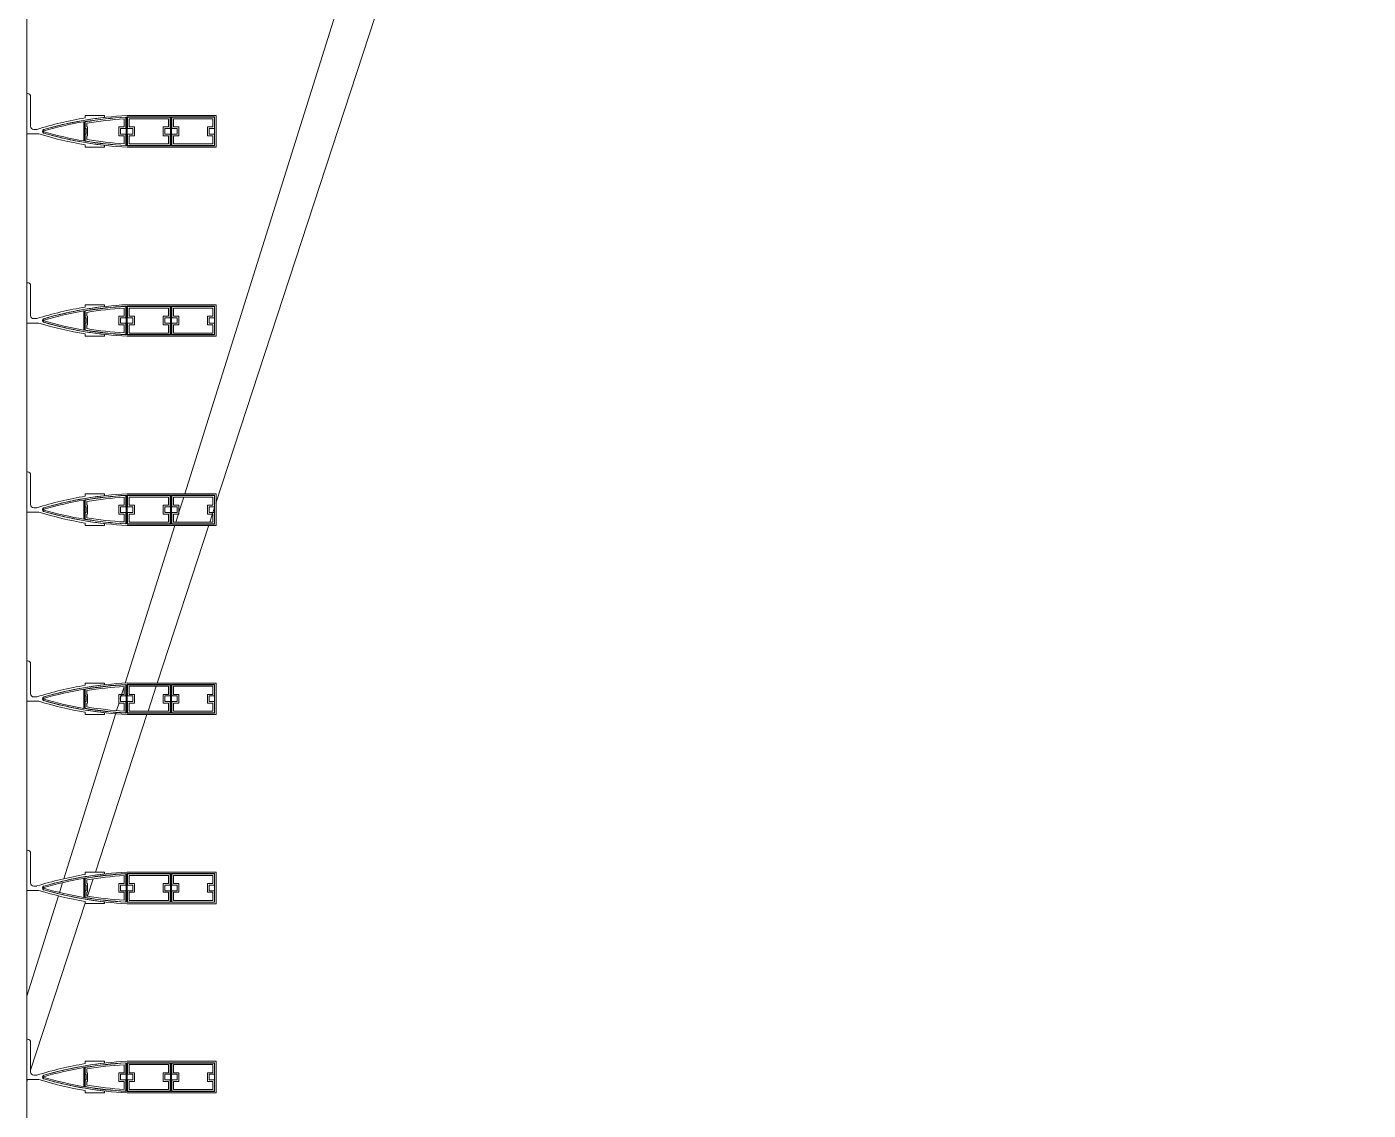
# Model space of a CAD drawing. Header units: millimetres. Extents: x 48966 to 155647, y -43515 to 26217.
# Drawn here: x 129422 to 131549, y -2585 to -867 of the extents above; entities that cross this region are included whole.
import ezdxf

# ---------------------------------------------------------------- set-up
doc = ezdxf.new("R2010")
doc.units = ezdxf.units.MM
for name, color, linetype, lineweight in [('Внутренние кромки', 7, 'Continuous', 9), ('Обобщенные модели', 7, 'Continuous', 9), ('Обобщенные модели-1', 7, 'Continuous', 18)]:
    doc.layers.add(name, color=color, linetype=linetype, lineweight=lineweight)

# ---------------------------------------------------------------- blocks, each defined once
blk = doc.blocks.new('Обвязочная балка 1 - Обвязочная балка 1-1451838-План 5-го этажа на отм_ _12_600')
at = {"layer": 'Обобщенные модели-1'}
blk.add_line((129421.6, -26882.9), (129421.6, 11567.1), dxfattribs=at)
blk = doc.blocks.new('Профиль ламели368 - Профиль ламели-1567657-План 5-го этажа на отм_ _12_600')
at = {"layer": 'Обобщенные модели-1'}
for p, q in [((89806.9, 24507.1), (89806.9, 24366.2)), ((89856.9, 24507.1), (89806.9, 24507.1)), ((89809.1, 24436.5), (89809.1, 24504.9)), ((89809.1, 24504.9), (89854.7, 24504.9)), ((89854.7, 24504.9), (89854.7, 24436.5)), ((89856.9, 24366.2), (89856.9, 24507.1)), ((89827.4, 24504.4), (89809.6, 24504.4)), ((89809.6, 24504.4), (89809.6, 24437)), ((89812.1, 24439.5), (89812.1, 24501.9)), ((89812.1, 24501.9), (89824.9, 24501.9)), ((89824.9, 24501.9), (89824.9, 24493.5)), ((89824.9, 24493.5), (89838.8, 24493.5)), ((89827.4, 24496), (89827.4, 24504.4)), ((89836.3, 24496), (89827.4, 24496)), ((89854.2, 24504.4), (89836.3, 24504.4)), ((89836.3, 24504.4), (89836.3, 24496)), ((89838.8, 24493.5), (89838.8, 24501.9)), ((89838.8, 24501.9), (89851.7, 24501.9)), ((89851.7, 24501.9), (89851.7, 24439.5)), ((89854.2, 24437), (89854.2, 24504.4)), ((89838.8, 24447.9), (89824.9, 24447.9)), ((89824.9, 24447.9), (89824.9, 24439.5)), ((89827.4, 24437), (89827.4, 24445.4)), ((89827.4, 24445.4), (89836.3, 24445.4)), ((89836.3, 24445.4), (89836.3, 24437)), ((89838.8, 24439.5), (89838.8, 24447.9)), ((89854.7, 24436.5), (89809.1, 24436.5)), ((89809.1, 24434.6), (89854.7, 24434.6)), ((89809.1, 24366.2), (89809.1, 24434.6)), ((89809.6, 24437), (89827.4, 24437)), ((89827.4, 24434.1), (89809.6, 24434.1)), ((89809.6, 24434.1), (89809.6, 24366.7)), ((89824.9, 24439.5), (89812.1, 24439.5)), ((89812.1, 24369.2), (89812.1, 24431.6)), ((89812.1, 24431.6), (89824.9, 24431.6)), ((89824.9, 24431.6), (89824.9, 24423.2)), ((89824.9, 24423.2), (89838.8, 24423.2)), ((89827.4, 24425.7), (89827.4, 24434.1)), ((89836.3, 24425.7), (89827.4, 24425.7)), ((89836.3, 24437), (89854.2, 24437)), ((89854.2, 24434.1), (89836.3, 24434.1)), ((89836.3, 24434.1), (89836.3, 24425.7)), ((89851.7, 24439.5), (89838.8, 24439.5)), ((89838.8, 24423.2), (89838.8, 24431.6)), ((89838.8, 24431.6), (89851.7, 24431.6)), ((89851.7, 24431.6), (89851.7, 24369.2)), ((89854.2, 24366.7), (89854.2, 24434.1)), ((89854.7, 24434.6), (89854.7, 24366.2)), ((89838.8, 24377.6), (89824.9, 24377.6)), ((89824.9, 24377.6), (89824.9, 24369.2)), ((89838.8, 24369.2), (89838.8, 24377.6)), ((89854.7, 24366.2), (89809.1, 24366.2)), ((89809.1, 24364.3), (89854.6, 24364.3)), ((89809.6, 24366.7), (89827.4, 24366.7)), ((89827.4, 24363.8), (89809.6, 24363.8)), ((89824.9, 24369.2), (89812.1, 24369.2)), ((89812.2, 24361.3), (89824.9, 24361.3)), ((89824.9, 24361.3), (89824.9, 24352.9)), ((89827.4, 24366.7), (89827.4, 24375.1)), ((89827.4, 24375.1), (89836.3, 24375.1)), ((89827.4, 24355.4), (89827.4, 24363.8)), ((89836.3, 24375.1), (89836.3, 24366.7)), ((89836.3, 24366.7), (89854.2, 24366.7)), ((89854.2, 24363.8), (89836.3, 24363.8)), ((89836.3, 24363.8), (89836.3, 24355.4)), ((89851.7, 24369.2), (89838.8, 24369.2)), ((89838.8, 24352.9), (89838.8, 24361.3)), ((89838.8, 24361.3), (89851.5, 24361.3)), ((89824.9, 24352.9), (89838.8, 24352.9)), ((89836.3, 24355.4), (89827.4, 24355.4)), ((89809.8, 24330.1), (89806.9, 24330.1)), ((89806.9, 24330.1), (89806.9, 24299.7)), ((89856.8, 24330.1), (89853.9, 24330.1)), ((89856.8, 24299.7), (89856.8, 24330.1)), ((89806.9, 24299.7), (89810.5, 24299.7)), ((89847.4, 24299.2), (89816.3, 24299.2)), ((89816.6, 24297.3), (89847.1, 24297.3)), ((89816.8, 24299.7), (89827.4, 24299.7)), ((89824.9, 24302.2), (89818.9, 24302.2)), ((89838.8, 24303.5), (89824.9, 24303.5)), ((89824.9, 24303.5), (89824.9, 24302.2)), ((89827.4, 24299.7), (89827.4, 24301)), ((89827.4, 24301), (89836.3, 24301)), ((89836.3, 24301), (89836.3, 24299.7)), ((89836.3, 24299.7), (89846.9, 24299.7)), ((89838.8, 24302.2), (89838.8, 24303.5)), ((89844.8, 24302.2), (89838.8, 24302.2)), ((89853.2, 24299.7), (89856.8, 24299.7)), ((89771.9, 24208.1), (89771.9, 24207.1)), ((89771.9, 24207.1), (89835.9, 24207.1)), ((89823.9, 24213.1), (89776.9, 24213.1)), ((89828.9, 24223), (89828.9, 24218.1)), ((89835.9, 24207.1), (89835.9, 24226.3))]:
    blk.add_line(p, q, dxfattribs=at)
for centre, radius, start, end in [((90380.6, 24394.6), 574.5, 182.8338, 196.2258), ((90380.7, 24394.3), 572.3, 183.0109, 189.5715), ((90380.4, 24395.9), 571.8, 183.2193, 189.6867), ((90380.5, 24395.6), 569.3, 183.4571, 189.4457), ((89283.1, 24394.6), 574.5, 343.7742, 357.1662), ((89283.2, 24395.6), 569.3, 350.5543, 356.5429), ((89283.3, 24395.9), 571.8, 350.3133, 356.7807), ((89283, 24394.3), 572.3, 350.4285, 356.9891), ((90380.6, 24394.6), 574.5, 186.4465, 196.2576), ((89283.1, 24394.6), 574.5, 343.7424, 353.5535), ((90377.1, 24394.6), 574.5, 189.5084, 197.3712), ((90349, 24386.8), 539.8, 189.5428, 196.4344), ((89314.7, 24386.8), 539.8, 343.5656, 350.4572), ((89286.6, 24394.6), 574.5, 342.9661, 350.4916), ((89831.9, 24235.1), 3, 200, 340), ((89831.9, 24234.5), 2.84, 196.2576, 343.7424), ((89831.9, 24234.2), 0.645, 196.4344, 343.5656), ((89776.9, 24208.1), 5, 90, 180), ((89823.9, 24218.1), 5, 270, 0)]:
    blk.add_arc(centre, radius, start, end, dxfattribs=at)
blk = doc.blocks.new('Профиль ламели369 - Профиль ламели-1567921-План 5-го этажа на отм_ _12_600')
at = {"layer": 'Обобщенные модели-1'}
for p, q in [((89806.9, 24507.1), (89806.9, 24366.2)), ((89856.9, 24507.1), (89806.9, 24507.1)), ((89809.1, 24436.5), (89809.1, 24504.9)), ((89809.1, 24504.9), (89854.7, 24504.9)), ((89854.7, 24504.9), (89854.7, 24436.5)), ((89856.9, 24366.2), (89856.9, 24507.1)), ((89827.4, 24504.4), (89809.6, 24504.4)), ((89809.6, 24504.4), (89809.6, 24437)), ((89812.1, 24439.5), (89812.1, 24501.9)), ((89812.1, 24501.9), (89824.9, 24501.9)), ((89824.9, 24501.9), (89824.9, 24493.5)), ((89824.9, 24493.5), (89838.8, 24493.5)), ((89827.4, 24496), (89827.4, 24504.4)), ((89836.3, 24496), (89827.4, 24496)), ((89854.2, 24504.4), (89836.3, 24504.4)), ((89836.3, 24504.4), (89836.3, 24496)), ((89838.8, 24493.5), (89838.8, 24501.9)), ((89838.8, 24501.9), (89851.7, 24501.9)), ((89851.7, 24501.9), (89851.7, 24439.5)), ((89854.2, 24437), (89854.2, 24504.4)), ((89838.8, 24447.9), (89824.9, 24447.9)), ((89824.9, 24447.9), (89824.9, 24439.5)), ((89827.4, 24437), (89827.4, 24445.4)), ((89827.4, 24445.4), (89836.3, 24445.4)), ((89836.3, 24445.4), (89836.3, 24437)), ((89838.8, 24439.5), (89838.8, 24447.9)), ((89854.7, 24436.5), (89809.1, 24436.5)), ((89809.1, 24434.6), (89854.7, 24434.6)), ((89809.1, 24366.2), (89809.1, 24434.6)), ((89809.6, 24437), (89827.4, 24437)), ((89827.4, 24434.1), (89809.6, 24434.1)), ((89809.6, 24434.1), (89809.6, 24366.7)), ((89824.9, 24439.5), (89812.1, 24439.5)), ((89812.1, 24369.2), (89812.1, 24431.6)), ((89812.1, 24431.6), (89824.9, 24431.6)), ((89824.9, 24431.6), (89824.9, 24423.2)), ((89824.9, 24423.2), (89838.8, 24423.2)), ((89827.4, 24425.7), (89827.4, 24434.1)), ((89836.3, 24425.7), (89827.4, 24425.7)), ((89836.3, 24437), (89854.2, 24437)), ((89854.2, 24434.1), (89836.3, 24434.1)), ((89836.3, 24434.1), (89836.3, 24425.7)), ((89851.7, 24439.5), (89838.8, 24439.5)), ((89838.8, 24423.2), (89838.8, 24431.6)), ((89838.8, 24431.6), (89851.7, 24431.6)), ((89851.7, 24431.6), (89851.7, 24369.2)), ((89854.2, 24366.7), (89854.2, 24434.1)), ((89854.7, 24434.6), (89854.7, 24366.2)), ((89838.8, 24377.6), (89824.9, 24377.6)), ((89824.9, 24377.6), (89824.9, 24369.2)), ((89838.8, 24369.2), (89838.8, 24377.6)), ((89854.7, 24366.2), (89809.1, 24366.2)), ((89809.1, 24364.3), (89854.6, 24364.3)), ((89809.6, 24366.7), (89827.4, 24366.7)), ((89827.4, 24363.8), (89809.6, 24363.8)), ((89824.9, 24369.2), (89812.1, 24369.2)), ((89812.2, 24361.3), (89824.9, 24361.3)), ((89824.9, 24361.3), (89824.9, 24352.9)), ((89827.4, 24366.7), (89827.4, 24375.1)), ((89827.4, 24375.1), (89836.3, 24375.1)), ((89827.4, 24355.4), (89827.4, 24363.8)), ((89836.3, 24375.1), (89836.3, 24366.7)), ((89836.3, 24366.7), (89854.2, 24366.7)), ((89854.2, 24363.8), (89836.3, 24363.8)), ((89836.3, 24363.8), (89836.3, 24355.4)), ((89851.7, 24369.2), (89838.8, 24369.2)), ((89838.8, 24352.9), (89838.8, 24361.3)), ((89838.8, 24361.3), (89851.5, 24361.3)), ((89824.9, 24352.9), (89838.8, 24352.9)), ((89836.3, 24355.4), (89827.4, 24355.4)), ((89809.8, 24330.1), (89806.9, 24330.1)), ((89806.9, 24330.1), (89806.9, 24299.7)), ((89856.8, 24330.1), (89853.9, 24330.1)), ((89856.8, 24299.7), (89856.8, 24330.1)), ((89806.9, 24299.7), (89810.5, 24299.7)), ((89847.4, 24299.2), (89816.3, 24299.2)), ((89816.6, 24297.3), (89847.1, 24297.3)), ((89816.8, 24299.7), (89827.4, 24299.7)), ((89824.9, 24302.2), (89818.9, 24302.2)), ((89838.8, 24303.5), (89824.9, 24303.5)), ((89824.9, 24303.5), (89824.9, 24302.2)), ((89827.4, 24299.7), (89827.4, 24301)), ((89827.4, 24301), (89836.3, 24301)), ((89836.3, 24301), (89836.3, 24299.7)), ((89836.3, 24299.7), (89846.9, 24299.7)), ((89838.8, 24302.2), (89838.8, 24303.5)), ((89844.8, 24302.2), (89838.8, 24302.2)), ((89853.2, 24299.7), (89856.8, 24299.7)), ((89771.9, 24208.1), (89771.9, 24207.1)), ((89771.9, 24207.1), (89835.9, 24207.1)), ((89823.9, 24213.1), (89776.9, 24213.1)), ((89828.9, 24223), (89828.9, 24218.1)), ((89835.9, 24207.1), (89835.9, 24226.3))]:
    blk.add_line(p, q, dxfattribs=at)
for centre, radius, start, end in [((90380.6, 24394.6), 574.5, 182.8338, 196.2258), ((90380.7, 24394.3), 572.3, 183.0109, 189.5715), ((90380.4, 24395.9), 571.8, 183.2193, 189.6867), ((90380.5, 24395.6), 569.3, 183.4571, 189.4457), ((89283.1, 24394.6), 574.5, 343.7742, 357.1662), ((89283.2, 24395.6), 569.3, 350.5543, 356.5429), ((89283.3, 24395.9), 571.8, 350.3133, 356.7807), ((89283, 24394.3), 572.3, 350.4285, 356.9891), ((90380.6, 24394.6), 574.5, 186.4465, 196.2576), ((89283.1, 24394.6), 574.5, 343.7424, 353.5535), ((90377.1, 24394.6), 574.5, 189.5084, 197.3712), ((90349, 24386.8), 539.8, 189.5428, 196.4344), ((89314.7, 24386.8), 539.8, 343.5656, 350.4572), ((89286.6, 24394.6), 574.5, 342.9661, 350.4916), ((89831.9, 24235.1), 3, 200, 340), ((89831.9, 24234.5), 2.84, 196.2576, 343.7424), ((89831.9, 24234.2), 0.645, 196.4344, 343.5656), ((89776.9, 24208.1), 5, 90, 180), ((89823.9, 24218.1), 5, 270, 0)]:
    blk.add_arc(centre, radius, start, end, dxfattribs=at)
blk = doc.blocks.new('Профиль ламели370 - Профиль ламели-1568185-План 5-го этажа на отм_ _12_600')
at = {"layer": 'Обобщенные модели-1'}
for p, q in [((89806.9, 24507.1), (89806.9, 24366.2)), ((89856.9, 24507.1), (89806.9, 24507.1)), ((89809.1, 24436.5), (89809.1, 24504.9)), ((89809.1, 24504.9), (89854.7, 24504.9)), ((89854.7, 24504.9), (89854.7, 24436.5)), ((89856.9, 24366.2), (89856.9, 24507.1)), ((89827.4, 24504.4), (89809.6, 24504.4)), ((89809.6, 24504.4), (89809.6, 24437)), ((89812.1, 24439.5), (89812.1, 24501.9)), ((89812.1, 24501.9), (89824.9, 24501.9)), ((89824.9, 24501.9), (89824.9, 24493.5)), ((89824.9, 24493.5), (89838.8, 24493.5)), ((89827.4, 24496), (89827.4, 24504.4)), ((89836.3, 24496), (89827.4, 24496)), ((89854.2, 24504.4), (89836.3, 24504.4)), ((89836.3, 24504.4), (89836.3, 24496)), ((89838.8, 24493.5), (89838.8, 24501.9)), ((89838.8, 24501.9), (89851.7, 24501.9)), ((89851.7, 24501.9), (89851.7, 24439.5)), ((89854.2, 24437), (89854.2, 24504.4)), ((89838.8, 24447.9), (89824.9, 24447.9)), ((89824.9, 24447.9), (89824.9, 24439.5)), ((89827.4, 24437), (89827.4, 24445.4)), ((89827.4, 24445.4), (89836.3, 24445.4)), ((89836.3, 24445.4), (89836.3, 24437)), ((89838.8, 24439.5), (89838.8, 24447.9)), ((89854.7, 24436.5), (89809.1, 24436.5)), ((89809.1, 24434.6), (89854.7, 24434.6)), ((89809.1, 24366.2), (89809.1, 24434.6)), ((89809.6, 24437), (89827.4, 24437)), ((89827.4, 24434.1), (89809.6, 24434.1)), ((89809.6, 24434.1), (89809.6, 24366.7)), ((89824.9, 24439.5), (89812.1, 24439.5)), ((89812.1, 24369.2), (89812.1, 24431.6)), ((89812.1, 24431.6), (89824.9, 24431.6)), ((89824.9, 24431.6), (89824.9, 24423.2)), ((89824.9, 24423.2), (89838.8, 24423.2)), ((89827.4, 24425.7), (89827.4, 24434.1)), ((89836.3, 24425.7), (89827.4, 24425.7)), ((89836.3, 24437), (89854.2, 24437)), ((89854.2, 24434.1), (89836.3, 24434.1)), ((89836.3, 24434.1), (89836.3, 24425.7)), ((89851.7, 24439.5), (89838.8, 24439.5)), ((89838.8, 24423.2), (89838.8, 24431.6)), ((89838.8, 24431.6), (89851.7, 24431.6)), ((89851.7, 24431.6), (89851.7, 24369.2)), ((89854.2, 24366.7), (89854.2, 24434.1)), ((89854.7, 24434.6), (89854.7, 24366.2)), ((89838.8, 24377.6), (89824.9, 24377.6)), ((89824.9, 24377.6), (89824.9, 24369.2)), ((89838.8, 24369.2), (89838.8, 24377.6)), ((89854.7, 24366.2), (89809.1, 24366.2)), ((89809.1, 24364.3), (89854.6, 24364.3)), ((89809.6, 24366.7), (89827.4, 24366.7)), ((89827.4, 24363.8), (89809.6, 24363.8)), ((89824.9, 24369.2), (89812.1, 24369.2)), ((89812.2, 24361.3), (89824.9, 24361.3)), ((89824.9, 24361.3), (89824.9, 24352.9)), ((89827.4, 24366.7), (89827.4, 24375.1)), ((89827.4, 24375.1), (89836.3, 24375.1)), ((89827.4, 24355.4), (89827.4, 24363.8)), ((89836.3, 24375.1), (89836.3, 24366.7)), ((89836.3, 24366.7), (89854.2, 24366.7)), ((89854.2, 24363.8), (89836.3, 24363.8)), ((89836.3, 24363.8), (89836.3, 24355.4)), ((89851.7, 24369.2), (89838.8, 24369.2)), ((89838.8, 24352.9), (89838.8, 24361.3)), ((89838.8, 24361.3), (89851.5, 24361.3)), ((89824.9, 24352.9), (89838.8, 24352.9)), ((89836.3, 24355.4), (89827.4, 24355.4)), ((89809.8, 24330.1), (89806.9, 24330.1)), ((89806.9, 24330.1), (89806.9, 24299.7)), ((89856.8, 24330.1), (89853.9, 24330.1)), ((89856.8, 24299.7), (89856.8, 24330.1)), ((89806.9, 24299.7), (89810.5, 24299.7)), ((89847.4, 24299.2), (89816.3, 24299.2)), ((89816.6, 24297.3), (89847.1, 24297.3)), ((89816.8, 24299.7), (89827.4, 24299.7)), ((89824.9, 24302.2), (89818.9, 24302.2)), ((89838.8, 24303.5), (89824.9, 24303.5)), ((89824.9, 24303.5), (89824.9, 24302.2)), ((89827.4, 24299.7), (89827.4, 24301)), ((89827.4, 24301), (89836.3, 24301)), ((89836.3, 24301), (89836.3, 24299.7)), ((89836.3, 24299.7), (89846.9, 24299.7)), ((89838.8, 24302.2), (89838.8, 24303.5)), ((89844.8, 24302.2), (89838.8, 24302.2)), ((89853.2, 24299.7), (89856.8, 24299.7)), ((89771.9, 24208.1), (89771.9, 24207.1)), ((89771.9, 24207.1), (89835.9, 24207.1)), ((89823.9, 24213.1), (89776.9, 24213.1)), ((89828.9, 24223), (89828.9, 24218.1)), ((89835.9, 24207.1), (89835.9, 24226.3))]:
    blk.add_line(p, q, dxfattribs=at)
for centre, radius, start, end in [((90380.6, 24394.6), 574.5, 182.8338, 196.2258), ((90380.7, 24394.3), 572.3, 183.0109, 189.5715), ((90380.4, 24395.9), 571.8, 183.2193, 189.6867), ((90380.5, 24395.6), 569.3, 183.4571, 189.4457), ((89283.1, 24394.6), 574.5, 343.7742, 357.1662), ((89283.2, 24395.6), 569.3, 350.5543, 356.5429), ((89283.3, 24395.9), 571.8, 350.3133, 356.7807), ((89283, 24394.3), 572.3, 350.4285, 356.9891), ((90380.6, 24394.6), 574.5, 186.4465, 196.2576), ((89283.1, 24394.6), 574.5, 343.7424, 353.5535), ((90377.1, 24394.6), 574.5, 189.5084, 197.3712), ((90349, 24386.8), 539.8, 189.5428, 196.4344), ((89314.7, 24386.8), 539.8, 343.5656, 350.4572), ((89286.6, 24394.6), 574.5, 342.9661, 350.4916), ((89831.9, 24235.1), 3, 200, 340), ((89831.9, 24234.5), 2.84, 196.2576, 343.7424), ((89831.9, 24234.2), 0.645, 196.4344, 343.5656), ((89776.9, 24208.1), 5, 90, 180), ((89823.9, 24218.1), 5, 270, 0)]:
    blk.add_arc(centre, radius, start, end, dxfattribs=at)
blk = doc.blocks.new('Профиль ламели371 - Профиль ламели-1568449-План 5-го этажа на отм_ _12_600')
at = {"layer": 'Обобщенные модели-1'}
for p, q in [((89806.9, 24507.1), (89806.9, 24366.2)), ((89856.9, 24507.1), (89806.9, 24507.1)), ((89809.1, 24436.5), (89809.1, 24504.9)), ((89809.1, 24504.9), (89854.7, 24504.9)), ((89854.7, 24504.9), (89854.7, 24436.5)), ((89856.9, 24366.2), (89856.9, 24507.1)), ((89827.4, 24504.4), (89809.6, 24504.4)), ((89809.6, 24504.4), (89809.6, 24437)), ((89812.1, 24439.5), (89812.1, 24501.9)), ((89812.1, 24501.9), (89824.9, 24501.9)), ((89824.9, 24501.9), (89824.9, 24493.5)), ((89824.9, 24493.5), (89838.8, 24493.5)), ((89827.4, 24496), (89827.4, 24504.4)), ((89836.3, 24496), (89827.4, 24496)), ((89854.2, 24504.4), (89836.3, 24504.4)), ((89836.3, 24504.4), (89836.3, 24496)), ((89838.8, 24493.5), (89838.8, 24501.9)), ((89838.8, 24501.9), (89851.7, 24501.9)), ((89851.7, 24501.9), (89851.7, 24439.5)), ((89854.2, 24437), (89854.2, 24504.4)), ((89838.8, 24447.9), (89824.9, 24447.9)), ((89824.9, 24447.9), (89824.9, 24439.5)), ((89827.4, 24437), (89827.4, 24445.4)), ((89827.4, 24445.4), (89836.3, 24445.4)), ((89836.3, 24445.4), (89836.3, 24437)), ((89838.8, 24439.5), (89838.8, 24447.9)), ((89854.7, 24436.5), (89809.1, 24436.5)), ((89809.1, 24434.6), (89854.7, 24434.6)), ((89809.1, 24366.2), (89809.1, 24434.6)), ((89809.6, 24437), (89827.4, 24437)), ((89827.4, 24434.1), (89809.6, 24434.1)), ((89809.6, 24434.1), (89809.6, 24366.7)), ((89824.9, 24439.5), (89812.1, 24439.5)), ((89812.1, 24369.2), (89812.1, 24431.6)), ((89812.1, 24431.6), (89824.9, 24431.6)), ((89824.9, 24431.6), (89824.9, 24423.2)), ((89824.9, 24423.2), (89838.8, 24423.2)), ((89827.4, 24425.7), (89827.4, 24434.1)), ((89836.3, 24425.7), (89827.4, 24425.7)), ((89836.3, 24437), (89854.2, 24437)), ((89854.2, 24434.1), (89836.3, 24434.1)), ((89836.3, 24434.1), (89836.3, 24425.7)), ((89851.7, 24439.5), (89838.8, 24439.5)), ((89838.8, 24423.2), (89838.8, 24431.6)), ((89838.8, 24431.6), (89851.7, 24431.6)), ((89851.7, 24431.6), (89851.7, 24369.2)), ((89854.2, 24366.7), (89854.2, 24434.1)), ((89854.7, 24434.6), (89854.7, 24366.2)), ((89838.8, 24377.6), (89824.9, 24377.6)), ((89824.9, 24377.6), (89824.9, 24369.2)), ((89838.8, 24369.2), (89838.8, 24377.6)), ((89854.7, 24366.2), (89809.1, 24366.2)), ((89809.1, 24364.3), (89854.6, 24364.3)), ((89809.6, 24366.7), (89827.4, 24366.7)), ((89827.4, 24363.8), (89809.6, 24363.8)), ((89824.9, 24369.2), (89812.1, 24369.2)), ((89812.2, 24361.3), (89824.9, 24361.3)), ((89824.9, 24361.3), (89824.9, 24352.9)), ((89827.4, 24366.7), (89827.4, 24375.1)), ((89827.4, 24375.1), (89836.3, 24375.1)), ((89827.4, 24355.4), (89827.4, 24363.8)), ((89836.3, 24375.1), (89836.3, 24366.7)), ((89836.3, 24366.7), (89854.2, 24366.7)), ((89854.2, 24363.8), (89836.3, 24363.8)), ((89836.3, 24363.8), (89836.3, 24355.4)), ((89851.7, 24369.2), (89838.8, 24369.2)), ((89838.8, 24352.9), (89838.8, 24361.3)), ((89838.8, 24361.3), (89851.5, 24361.3)), ((89824.9, 24352.9), (89838.8, 24352.9)), ((89836.3, 24355.4), (89827.4, 24355.4)), ((89809.8, 24330.1), (89806.9, 24330.1)), ((89806.9, 24330.1), (89806.9, 24299.7)), ((89856.8, 24330.1), (89853.9, 24330.1)), ((89856.8, 24299.7), (89856.8, 24330.1)), ((89806.9, 24299.7), (89810.5, 24299.7)), ((89847.4, 24299.2), (89816.3, 24299.2)), ((89816.6, 24297.3), (89847.1, 24297.3)), ((89816.8, 24299.7), (89827.4, 24299.7)), ((89824.9, 24302.2), (89818.9, 24302.2)), ((89838.8, 24303.5), (89824.9, 24303.5)), ((89824.9, 24303.5), (89824.9, 24302.2)), ((89827.4, 24299.7), (89827.4, 24301)), ((89827.4, 24301), (89836.3, 24301)), ((89836.3, 24301), (89836.3, 24299.7)), ((89836.3, 24299.7), (89846.9, 24299.7)), ((89838.8, 24302.2), (89838.8, 24303.5)), ((89844.8, 24302.2), (89838.8, 24302.2)), ((89853.2, 24299.7), (89856.8, 24299.7)), ((89771.9, 24208.1), (89771.9, 24207.1)), ((89771.9, 24207.1), (89835.9, 24207.1)), ((89823.9, 24213.1), (89776.9, 24213.1)), ((89828.9, 24223), (89828.9, 24218.1)), ((89835.9, 24207.1), (89835.9, 24226.3))]:
    blk.add_line(p, q, dxfattribs=at)
for centre, radius, start, end in [((90380.6, 24394.6), 574.5, 182.8338, 196.2258), ((90380.7, 24394.3), 572.3, 183.0109, 189.5715), ((90380.4, 24395.9), 571.8, 183.2193, 189.6867), ((90380.5, 24395.6), 569.3, 183.4571, 189.4457), ((89283.1, 24394.6), 574.5, 343.7742, 357.1662), ((89283.2, 24395.6), 569.3, 350.5543, 356.5429), ((89283.3, 24395.9), 571.8, 350.3133, 356.7807), ((89283, 24394.3), 572.3, 350.4285, 356.9891), ((90380.6, 24394.6), 574.5, 186.4465, 196.2576), ((89283.1, 24394.6), 574.5, 343.7424, 353.5535), ((90377.1, 24394.6), 574.5, 189.5084, 197.3712), ((90349, 24386.8), 539.8, 189.5428, 196.4344), ((89314.7, 24386.8), 539.8, 343.5656, 350.4572), ((89286.6, 24394.6), 574.5, 342.9661, 350.4916), ((89831.9, 24235.1), 3, 200, 340), ((89831.9, 24234.5), 2.84, 196.2576, 343.7424), ((89831.9, 24234.2), 0.645, 196.4344, 343.5656), ((89776.9, 24208.1), 5, 90, 180), ((89823.9, 24218.1), 5, 270, 0)]:
    blk.add_arc(centre, radius, start, end, dxfattribs=at)
blk = doc.blocks.new('Профиль ламели372 - Профиль ламели-1568713-План 5-го этажа на отм_ _12_600')
at = {"layer": 'Обобщенные модели-1'}
for p, q in [((89806.9, 24507.1), (89806.9, 24366.2)), ((89856.9, 24507.1), (89806.9, 24507.1)), ((89809.1, 24436.5), (89809.1, 24504.9)), ((89809.1, 24504.9), (89854.7, 24504.9)), ((89854.7, 24504.9), (89854.7, 24436.5)), ((89856.9, 24366.2), (89856.9, 24507.1)), ((89827.4, 24504.4), (89809.6, 24504.4)), ((89809.6, 24504.4), (89809.6, 24437)), ((89812.1, 24439.5), (89812.1, 24501.9)), ((89812.1, 24501.9), (89824.9, 24501.9)), ((89824.9, 24501.9), (89824.9, 24493.5)), ((89824.9, 24493.5), (89838.8, 24493.5)), ((89827.4, 24496), (89827.4, 24504.4)), ((89836.3, 24496), (89827.4, 24496)), ((89854.2, 24504.4), (89836.3, 24504.4)), ((89836.3, 24504.4), (89836.3, 24496)), ((89838.8, 24493.5), (89838.8, 24501.9)), ((89838.8, 24501.9), (89851.7, 24501.9)), ((89851.7, 24501.9), (89851.7, 24439.5)), ((89854.2, 24437), (89854.2, 24504.4)), ((89838.8, 24447.9), (89824.9, 24447.9)), ((89824.9, 24447.9), (89824.9, 24439.5)), ((89827.4, 24437), (89827.4, 24445.4)), ((89827.4, 24445.4), (89836.3, 24445.4)), ((89836.3, 24445.4), (89836.3, 24437)), ((89838.8, 24439.5), (89838.8, 24447.9)), ((89854.7, 24436.5), (89809.1, 24436.5)), ((89809.1, 24434.6), (89854.7, 24434.6)), ((89809.1, 24366.2), (89809.1, 24434.6)), ((89809.6, 24437), (89827.4, 24437)), ((89827.4, 24434.1), (89809.6, 24434.1)), ((89809.6, 24434.1), (89809.6, 24366.7)), ((89824.9, 24439.5), (89812.1, 24439.5)), ((89812.1, 24369.2), (89812.1, 24431.6)), ((89812.1, 24431.6), (89824.9, 24431.6)), ((89824.9, 24431.6), (89824.9, 24423.2)), ((89824.9, 24423.2), (89838.8, 24423.2)), ((89827.4, 24425.7), (89827.4, 24434.1)), ((89836.3, 24425.7), (89827.4, 24425.7)), ((89836.3, 24437), (89854.2, 24437)), ((89854.2, 24434.1), (89836.3, 24434.1)), ((89836.3, 24434.1), (89836.3, 24425.7)), ((89851.7, 24439.5), (89838.8, 24439.5)), ((89838.8, 24423.2), (89838.8, 24431.6)), ((89838.8, 24431.6), (89851.7, 24431.6)), ((89851.7, 24431.6), (89851.7, 24369.2)), ((89854.2, 24366.7), (89854.2, 24434.1)), ((89854.7, 24434.6), (89854.7, 24366.2)), ((89838.8, 24377.6), (89824.9, 24377.6)), ((89824.9, 24377.6), (89824.9, 24369.2)), ((89838.8, 24369.2), (89838.8, 24377.6)), ((89854.7, 24366.2), (89809.1, 24366.2)), ((89809.1, 24364.3), (89854.6, 24364.3)), ((89809.6, 24366.7), (89827.4, 24366.7)), ((89827.4, 24363.8), (89809.6, 24363.8)), ((89824.9, 24369.2), (89812.1, 24369.2)), ((89812.2, 24361.3), (89824.9, 24361.3)), ((89824.9, 24361.3), (89824.9, 24352.9)), ((89827.4, 24366.7), (89827.4, 24375.1)), ((89827.4, 24375.1), (89836.3, 24375.1)), ((89827.4, 24355.4), (89827.4, 24363.8)), ((89836.3, 24375.1), (89836.3, 24366.7)), ((89836.3, 24366.7), (89854.2, 24366.7)), ((89854.2, 24363.8), (89836.3, 24363.8)), ((89836.3, 24363.8), (89836.3, 24355.4)), ((89851.7, 24369.2), (89838.8, 24369.2)), ((89838.8, 24352.9), (89838.8, 24361.3)), ((89838.8, 24361.3), (89851.5, 24361.3)), ((89824.9, 24352.9), (89838.8, 24352.9)), ((89836.3, 24355.4), (89827.4, 24355.4)), ((89809.8, 24330.1), (89806.9, 24330.1)), ((89806.9, 24330.1), (89806.9, 24299.7)), ((89856.8, 24330.1), (89853.9, 24330.1)), ((89856.8, 24299.7), (89856.8, 24330.1)), ((89806.9, 24299.7), (89810.5, 24299.7)), ((89847.4, 24299.2), (89816.3, 24299.2)), ((89816.6, 24297.3), (89847.1, 24297.3)), ((89816.8, 24299.7), (89827.4, 24299.7)), ((89824.9, 24302.2), (89818.9, 24302.2)), ((89838.8, 24303.5), (89824.9, 24303.5)), ((89824.9, 24303.5), (89824.9, 24302.2)), ((89827.4, 24299.7), (89827.4, 24301)), ((89827.4, 24301), (89836.3, 24301)), ((89836.3, 24301), (89836.3, 24299.7)), ((89836.3, 24299.7), (89846.9, 24299.7)), ((89838.8, 24302.2), (89838.8, 24303.5)), ((89844.8, 24302.2), (89838.8, 24302.2)), ((89853.2, 24299.7), (89856.8, 24299.7)), ((89771.9, 24208.1), (89771.9, 24207.1)), ((89771.9, 24207.1), (89835.9, 24207.1)), ((89823.9, 24213.1), (89776.9, 24213.1)), ((89828.9, 24223), (89828.9, 24218.1)), ((89835.9, 24207.1), (89835.9, 24226.3))]:
    blk.add_line(p, q, dxfattribs=at)
for centre, radius, start, end in [((90380.6, 24394.6), 574.5, 182.8338, 196.2258), ((90380.7, 24394.3), 572.3, 183.0109, 189.5715), ((90380.4, 24395.9), 571.8, 183.2193, 189.6867), ((90380.5, 24395.6), 569.3, 183.4571, 189.4457), ((89283.1, 24394.6), 574.5, 343.7742, 357.1662), ((89283.2, 24395.6), 569.3, 350.5543, 356.5429), ((89283.3, 24395.9), 571.8, 350.3133, 356.7807), ((89283, 24394.3), 572.3, 350.4285, 356.9891), ((90380.6, 24394.6), 574.5, 186.4465, 196.2576), ((89283.1, 24394.6), 574.5, 343.7424, 353.5535), ((90377.1, 24394.6), 574.5, 189.5084, 197.3712), ((90349, 24386.8), 539.8, 189.5428, 196.4344), ((89314.7, 24386.8), 539.8, 343.5656, 350.4572), ((89286.6, 24394.6), 574.5, 342.9661, 350.4916), ((89831.9, 24235.1), 3, 200, 340), ((89831.9, 24234.5), 2.84, 196.2576, 343.7424), ((89831.9, 24234.2), 0.645, 196.4344, 343.5656), ((89776.9, 24208.1), 5, 90, 180), ((89823.9, 24218.1), 5, 270, 0)]:
    blk.add_arc(centre, radius, start, end, dxfattribs=at)
blk = doc.blocks.new('Профиль ламели373 - Профиль ламели-1568977-План 5-го этажа на отм_ _12_600')
at = {"layer": 'Обобщенные модели-1'}
for p, q in [((89806.9, 24507.1), (89806.9, 24366.2)), ((89856.9, 24507.1), (89806.9, 24507.1)), ((89809.1, 24436.5), (89809.1, 24504.9)), ((89809.1, 24504.9), (89854.7, 24504.9)), ((89854.7, 24504.9), (89854.7, 24436.5)), ((89856.9, 24366.2), (89856.9, 24507.1)), ((89827.4, 24504.4), (89809.6, 24504.4)), ((89809.6, 24504.4), (89809.6, 24437)), ((89812.1, 24439.5), (89812.1, 24501.9)), ((89812.1, 24501.9), (89824.9, 24501.9)), ((89824.9, 24501.9), (89824.9, 24493.5)), ((89824.9, 24493.5), (89838.8, 24493.5)), ((89827.4, 24496), (89827.4, 24504.4)), ((89836.3, 24496), (89827.4, 24496)), ((89854.2, 24504.4), (89836.3, 24504.4)), ((89836.3, 24504.4), (89836.3, 24496)), ((89838.8, 24493.5), (89838.8, 24501.9)), ((89838.8, 24501.9), (89851.7, 24501.9)), ((89851.7, 24501.9), (89851.7, 24439.5)), ((89854.2, 24437), (89854.2, 24504.4)), ((89838.8, 24447.9), (89824.9, 24447.9)), ((89824.9, 24447.9), (89824.9, 24439.5)), ((89827.4, 24437), (89827.4, 24445.4)), ((89827.4, 24445.4), (89836.3, 24445.4)), ((89836.3, 24445.4), (89836.3, 24437)), ((89838.8, 24439.5), (89838.8, 24447.9)), ((89854.7, 24436.5), (89809.1, 24436.5)), ((89809.1, 24434.6), (89854.7, 24434.6)), ((89809.1, 24366.2), (89809.1, 24434.6)), ((89809.6, 24437), (89827.4, 24437)), ((89827.4, 24434.1), (89809.6, 24434.1)), ((89809.6, 24434.1), (89809.6, 24366.7)), ((89824.9, 24439.5), (89812.1, 24439.5)), ((89812.1, 24369.2), (89812.1, 24431.6)), ((89812.1, 24431.6), (89824.9, 24431.6)), ((89824.9, 24431.6), (89824.9, 24423.2)), ((89824.9, 24423.2), (89838.8, 24423.2)), ((89827.4, 24425.7), (89827.4, 24434.1)), ((89836.3, 24425.7), (89827.4, 24425.7)), ((89836.3, 24437), (89854.2, 24437)), ((89854.2, 24434.1), (89836.3, 24434.1)), ((89836.3, 24434.1), (89836.3, 24425.7)), ((89851.7, 24439.5), (89838.8, 24439.5)), ((89838.8, 24423.2), (89838.8, 24431.6)), ((89838.8, 24431.6), (89851.7, 24431.6)), ((89851.7, 24431.6), (89851.7, 24369.2)), ((89854.2, 24366.7), (89854.2, 24434.1)), ((89854.7, 24434.6), (89854.7, 24366.2)), ((89838.8, 24377.6), (89824.9, 24377.6)), ((89824.9, 24377.6), (89824.9, 24369.2)), ((89838.8, 24369.2), (89838.8, 24377.6)), ((89854.7, 24366.2), (89809.1, 24366.2)), ((89809.1, 24364.3), (89854.6, 24364.3)), ((89809.6, 24366.7), (89827.4, 24366.7)), ((89827.4, 24363.8), (89809.6, 24363.8)), ((89824.9, 24369.2), (89812.1, 24369.2)), ((89812.2, 24361.3), (89824.9, 24361.3)), ((89824.9, 24361.3), (89824.9, 24352.9)), ((89827.4, 24366.7), (89827.4, 24375.1)), ((89827.4, 24375.1), (89836.3, 24375.1)), ((89827.4, 24355.4), (89827.4, 24363.8)), ((89836.3, 24375.1), (89836.3, 24366.7)), ((89836.3, 24366.7), (89854.2, 24366.7)), ((89854.2, 24363.8), (89836.3, 24363.8)), ((89836.3, 24363.8), (89836.3, 24355.4)), ((89851.7, 24369.2), (89838.8, 24369.2)), ((89838.8, 24352.9), (89838.8, 24361.3)), ((89838.8, 24361.3), (89851.5, 24361.3)), ((89824.9, 24352.9), (89838.8, 24352.9)), ((89836.3, 24355.4), (89827.4, 24355.4)), ((89809.8, 24330.1), (89806.9, 24330.1)), ((89806.9, 24330.1), (89806.9, 24299.7)), ((89856.8, 24330.1), (89853.9, 24330.1)), ((89856.8, 24299.7), (89856.8, 24330.1)), ((89806.9, 24299.7), (89810.5, 24299.7)), ((89847.4, 24299.2), (89816.3, 24299.2)), ((89816.6, 24297.3), (89847.1, 24297.3)), ((89816.8, 24299.7), (89827.4, 24299.7)), ((89824.9, 24302.2), (89818.9, 24302.2)), ((89838.8, 24303.5), (89824.9, 24303.5)), ((89824.9, 24303.5), (89824.9, 24302.2)), ((89827.4, 24299.7), (89827.4, 24301)), ((89827.4, 24301), (89836.3, 24301)), ((89836.3, 24301), (89836.3, 24299.7)), ((89836.3, 24299.7), (89846.9, 24299.7)), ((89838.8, 24302.2), (89838.8, 24303.5)), ((89844.8, 24302.2), (89838.8, 24302.2)), ((89853.2, 24299.7), (89856.8, 24299.7)), ((89771.9, 24208.1), (89771.9, 24207.1)), ((89771.9, 24207.1), (89835.9, 24207.1)), ((89823.9, 24213.1), (89776.9, 24213.1)), ((89828.9, 24223), (89828.9, 24218.1)), ((89835.9, 24207.1), (89835.9, 24226.3))]:
    blk.add_line(p, q, dxfattribs=at)
for centre, radius, start, end in [((90380.6, 24394.6), 574.5, 182.8338, 196.2258), ((90380.7, 24394.3), 572.3, 183.0109, 189.5715), ((90380.4, 24395.9), 571.8, 183.2193, 189.6867), ((90380.5, 24395.6), 569.3, 183.4571, 189.4457), ((89283.1, 24394.6), 574.5, 343.7742, 357.1662), ((89283.2, 24395.6), 569.3, 350.5543, 356.5429), ((89283.3, 24395.9), 571.8, 350.3133, 356.7807), ((89283, 24394.3), 572.3, 350.4285, 356.9891), ((90380.6, 24394.6), 574.5, 186.4465, 196.2576), ((89283.1, 24394.6), 574.5, 343.7424, 353.5535), ((90377.1, 24394.6), 574.5, 189.5084, 197.3712), ((90349, 24386.8), 539.8, 189.5428, 196.4344), ((89314.7, 24386.8), 539.8, 343.5656, 350.4572), ((89286.6, 24394.6), 574.5, 342.9661, 350.4916), ((89831.9, 24235.1), 3, 200, 340), ((89831.9, 24234.5), 2.84, 196.2576, 343.7424), ((89831.9, 24234.2), 0.645, 196.4344, 343.5656), ((89776.9, 24208.1), 5, 90, 180), ((89823.9, 24218.1), 5, 270, 0)]:
    blk.add_arc(centre, radius, start, end, dxfattribs=at)

msp = doc.modelspace()

# ---------------------------------------------------------------- linework, layer by layer
at = {"layer": 'Внутренние кромки'}
for p, q in [((131548.8, 4362.2), (129672, -1607.9)), ((131547.6, 3962.6), (129721.6, -1622.7)), ((129670.4, -1613.1), (129662.4, -1638.4)), ((129719.4, -1629.4), (129711.8, -1652.9)), ((129656.3, -1657.9), (129577.6, -1908.3)), ((129710.2, -1657.5), (129628.4, -1907.9)), ((129662.1, -1639.5), (129657.9, -1652.7)), ((129575.9, -1913.7), (129569.9, -1932.7)), ((129626.7, -1913.1), (129613.8, -1952.7)), ((129562.6, -1955.9), (129480.1, -2218.5)), ((129567.8, -1939.5), (129564, -1951.5)), ((129612.1, -1957.9), (129530.3, -2208)), ((129478.2, -2224.4), (129473.2, -2240.4)), ((129526.9, -2218.5), (129517.8, -2246.1)), ((129471.7, -2245.2), (129421.6, -2404.4)), ((129514.2, -2257.1), (129427.6, -2522)), ((129422.8, -2536.9), (129421.6, -2540.4))]:
    msp.add_line(p, q, dxfattribs=at)

# ---------------------------------------------------------------- block references
at = {"layer": 'Обобщенные модели'}
msp.add_blockref('Обвязочная балка 1 - Обвязочная балка 1-1451838-План 5-го этажа на отм_ _12_600', (0, 0), dxfattribs=at)
at = {"layer": 'Обобщенные модели', "rotation": 270.0000000000252}
for name, p in [('Профиль ламели368 - Профиль ламели-1567657-План 5-го этажа на отм_ _12_600', (105214.6, 88799)), ('Профиль ламели369 - Профиль ламели-1567921-План 5-го этажа на отм_ _12_600', (105214.6, 88499)), ('Профиль ламели370 - Профиль ламели-1568185-План 5-го этажа на отм_ _12_600', (105214.6, 88199)), ('Профиль ламели371 - Профиль ламели-1568449-План 5-го этажа на отм_ _12_600', (105214.6, 87899)), ('Профиль ламели372 - Профиль ламели-1568713-План 5-го этажа на отм_ _12_600', (105214.6, 87599)), ('Профиль ламели373 - Профиль ламели-1568977-План 5-го этажа на отм_ _12_600', (105214.6, 87299))]:
    msp.add_blockref(name, p, dxfattribs=at)

doc.saveas('drawing.dxf')
